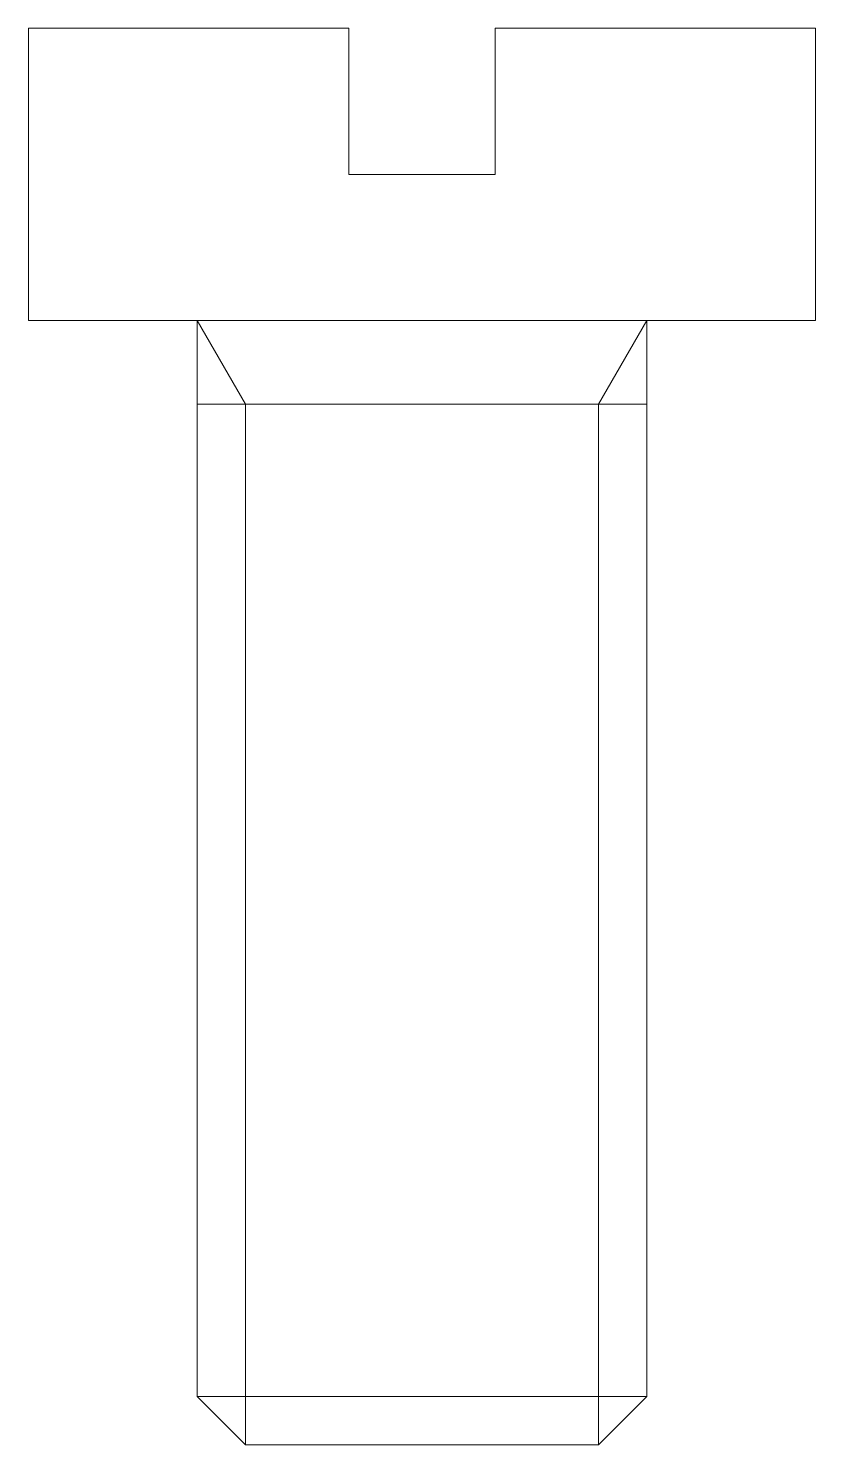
# Model space of a CAD drawing. Extents: x -3.5 to 3.5, y -10 to 2.6.
import ezdxf

# ---------------------------------------------------------------- set-up
doc = ezdxf.new("R2010")
doc.units = 0
doc.layers.add('outline', color=178, linetype='Continuous', lineweight=5, true_color=0x000000)

msp = doc.modelspace()

# ---------------------------------------------------------------- linework, layer by layer
at = {"layer": 'outline', "linetype": 'Continuous'}
for p, q in [((-3.5, 2.6), (-3.5, 0)), ((-0.65, 2.6), (-3.5, 2.6)), ((-0.65, 1.3), (-0.65, 2.6)), ((3.5, 2.6), (0.65, 2.6)), ((0.65, 2.6), (0.65, 1.3)), ((3.5, 0), (3.5, 2.6)), ((0.65, 1.3), (-0.65, 1.3)), ((-3.5, 0), (3.5, 0)), ((-2, -9.5705), (-2, 0)), ((-1.5705, -0.743916), (-2, 0)), ((2, 0), (1.5705, -0.743916)), ((2, 0), (2, -9.5705)), ((-2, -0.743916), (2, -0.743916)), ((-1.5705, -10), (-1.5705, -0.743916)), ((1.5705, -0.743916), (1.5705, -10)), ((-1.5705, -10), (-2, -9.5705)), ((2, -9.5705), (-2, -9.5705)), ((2, -9.5705), (1.5705, -10)), ((1.5705, -10), (-1.5705, -10))]:
    msp.add_line(p, q, dxfattribs=at)

doc.saveas('drawing.dxf')
